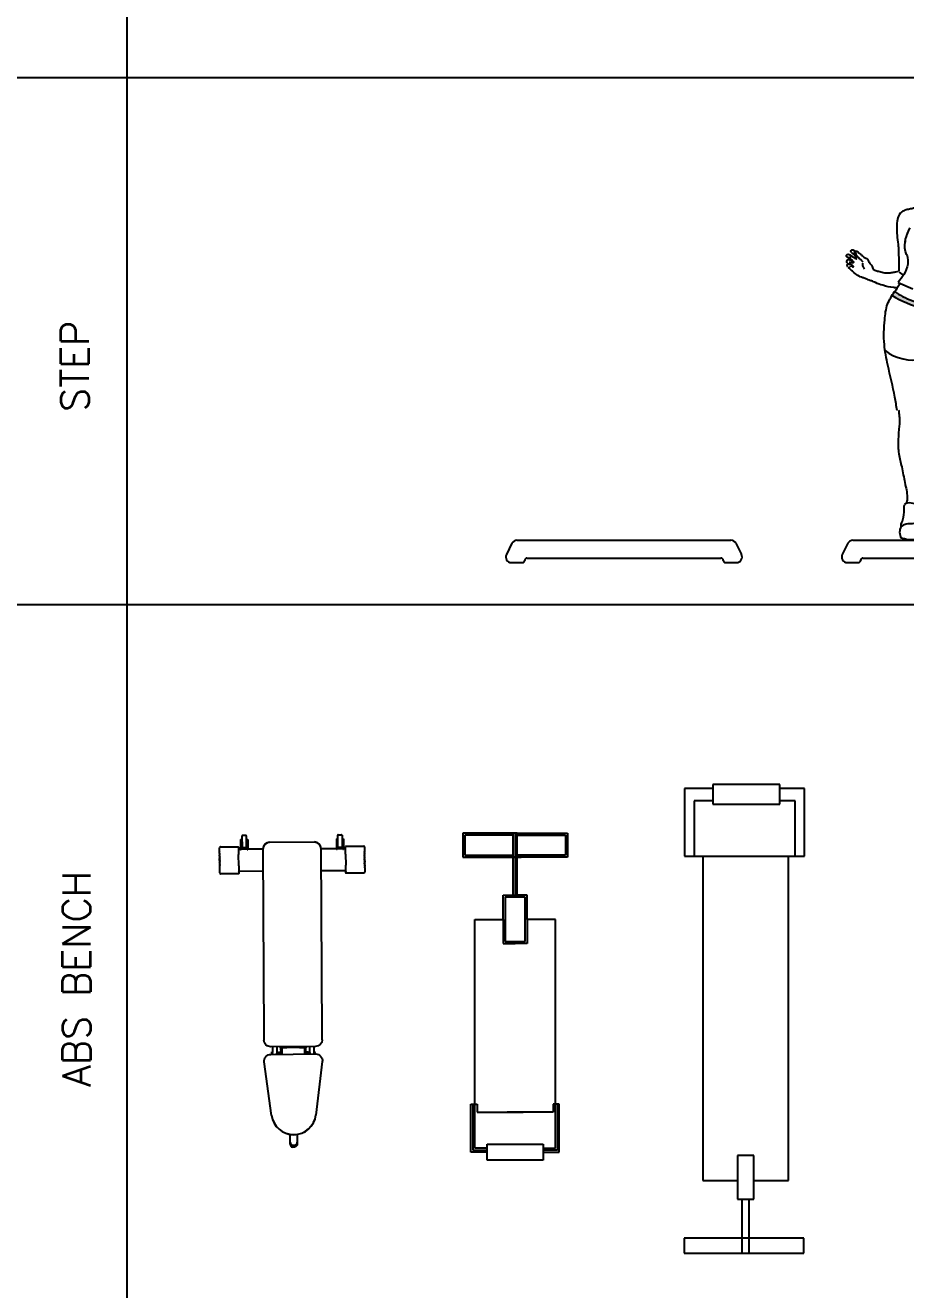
# Model space of a CAD drawing. Header units: millimetres. Extents: x 24547 to 62889, y 34568 to 56011.
# Drawn here: x 54806 to 58738, y 38679 to 44328 of the extents above; entities that cross this region are included whole.
import ezdxf

# ---------------------------------------------------------------- set-up
doc = ezdxf.new("R2010")
doc.units = ezdxf.units.MM
doc.layers.add('www.cad-blocks.net', color=7, linetype='Continuous')
doc.styles.get("Standard").update_dxf_attribs({"font": 'arial.ttf'})

# ---------------------------------------------------------------- blocks, each defined once
blk = doc.blocks.new('A$C5155332E')
at = {"linetype": 'Continuous'}
for p, q in [((17.6, 537.3), (17.6, 426.9)), ((320.8, 537.3), (17.6, 537.3)), ((320.8, 1.3), (320.8, 537.3)), ((2026.7, 533.3), (2026.7, 0)), ((2094.7, 533.3), (2026.7, 533.3)), ((2094.7, 0), (2094.7, 533.3)), ((73.3, 495), (73.3, 426.9)), ((320.8, 495), (73.3, 495)), ((320.8, 44.9), (320.8, 495)), ((1769.8, 465.2), (321.3, 465.2)), ((321.3, 457.2), (321.3, 75.2)), ((1769.8, 310.7), (1769.8, 465.2)), ((0, 426.9), (0, 128.1)), ((88.4, 426.9), (0, 426.9)), ((88.4, 128.1), (88.4, 426.9)), ((1657.2, 310.7), (1657.2, 237.2)), ((1852.9, 310.7), (1657.2, 310.7)), ((1852.9, 237.2), (1852.9, 310.7)), ((1853.6, 288.6), (2094.7, 288.6)), ((1657.2, 237.2), (1852.9, 237.2)), ((1769.8, 83.2), (1769.8, 237.2)), ((1853.6, 257.7), (2094.7, 257.7)), ((0, 128.1), (88.4, 128.1)), ((17.6, 128.1), (17.6, 1.3)), ((73.3, 128.1), (73.3, 44.9)), ((321.3, 83.2), (1769.8, 83.2)), ((17.6, 1.3), (320.8, 1.3)), ((73.3, 44.9), (320.8, 44.9)), ((2026.7, 0), (2094.7, 0))]:
    blk.add_line(p, q, dxfattribs=at)
blk = doc.blocks.new('A$C279333A0')
at = {"rotation": 270}
blk.add_blockref('A$C5155332E', (0, 2094.7), dxfattribs=at)
blk = doc.blocks.new('A$C34B87151')
at = {"ltscale": 0.02}
h = blk.add_hatch(color=256, dxfattribs=at)
edge = h.paths.add_edge_path()
edge.add_spline(control_points=[(1724.3, 1194), (1765.3, 1167.9), (1812.8, 1149.3), (1896.8, 1124.5), (1936.2, 1114.5), (1991.9, 1116.7), (2007.2, 1118.7), (2022, 1121.7)], knot_values=[0.018047, 0.018047, 0.018047, 0.018047, 13.649246, 13.649246, 24.334049, 24.334049, 28.444802, 28.444802, 28.444802, 28.444802], degree=3, periodic=0)
edge.add_spline(control_points=[(2022, 1121.7), (2021.3, 1128.4), (2020.5, 1135), (2019.6, 1141.7)], knot_values=[42.654547, 42.654547, 42.654547, 42.654547, 44.575384, 44.575384, 44.575384, 44.575384], degree=3, periodic=0)
edge.add_spline(control_points=[(2019.6, 1141.7), (2006.3, 1138.8), (1955.4, 1129.2), (1870.3, 1153.6), (1787.4, 1177.5), (1746.7, 1203.5), (1734.9, 1211)], knot_values=[0, 0, 0, 0, 3.878934, 14.824522, 24.592015, 28.607488, 28.607488, 28.607488, 28.607488], degree=3, periodic=0)
edge.add_spline(control_points=[(1734.9, 1211), (1731.3, 1205.4), (1727.7, 1199.7), (1724.3, 1194)], knot_values=[50.690906, 50.690906, 50.690906, 50.690906, 52.584536, 52.584536, 52.584536, 52.584536], degree=3, periodic=0)
blk.add_line((1752, 1251.1), (1817.5, 1223.6), dxfattribs=at)
for p, q in [((27.1, 86.2), (2.1, 36.2)), ((49.4, 100), (1004.7, 100)), ((1027.1, 86.2), (1052.1, 36.2)), ((1527.1, 86.2), (1502.1, 36.2)), ((1549.4, 100), (2504.7, 100)), ((24.4, 0), (74, 0)), ((94, 20), (960.2, 20)), ((980.2, 0), (1029.7, 0)), ((1524.4, 0), (1574, 0)), ((1594, 20), (2460.2, 20))]:
    blk.add_line(p, q)
for centre, radius, start, end in [((1820.8, 1115.9), 211.3, 232.7705, 281.3931), ((1808.2, 136.2), 50.1, 149.8822, 212.059)]:
    blk.add_arc(centre, radius, start, end, dxfattribs=at)
for centre, radius, start, end in [((49.4, 75), 25, 90, 153.4349), ((1004.7, 75), 25, 26.5651, 90), ((1549.4, 75), 25, 90, 153.4349), ((1549.4, 75), 25, 90, 153.4349), ((24.4, 25), 25, 153.4349, 270), ((74, 10), 10, 270, 0), ((94, 10), 10, 90, 180), ((960.2, 10), 10, 0, 90), ((980.2, 10), 10, 180, 270), ((1029.7, 25), 25, 270, 26.5651), ((1524.4, 25), 25, 153.4349, 270), ((1574, 10), 10, 270, 0), ((1594, 10), 10, 90, 180)]:
    blk.add_arc(centre, radius, start, end)
for points in [[(1891.5, 1657.3), (1889, 1637), (1883.9, 1615.9), (1879, 1607.3), (1868.7, 1600.7), (1849.1, 1593.4), (1831.2, 1586.2), (1817, 1582.1), (1797.3, 1578.2), (1777, 1572.3), (1761.1, 1560.5), (1745.3, 1500.6), (1746.5, 1462.1), (1751.2, 1422.4), (1753.2, 1392.1), (1754.4, 1329.7), (1754, 1302.5)], [(1545.9, 1343.6), (1550.6, 1339.4), (1553.2, 1341.7), (1548.3, 1348.5), (1538.5, 1356.5), (1527.4, 1363), (1521.5, 1368.1), (1521.3, 1373.5), (1528.7, 1378), (1535.9, 1374.8), (1544.3, 1369.4), (1554.7, 1363), (1562, 1358.4), (1565.9, 1357.6), (1562.4, 1364.3)], [(1538, 1371.4), (1538, 1368), (1535.7, 1362.3), (1531.8, 1361.9)], [(1541.1, 1387.4), (1541.1, 1394.3), (1545.4, 1397.1), (1551.1, 1397.6), (1557.2, 1393.6), (1563.3, 1386.5)], [(1541.1, 1387.4), (1547.7, 1381), (1556.2, 1382.1), (1557.5, 1388.9), (1556.3, 1392)], [(1550.5, 1380.8), (1553.5, 1376.8), (1558.4, 1370.6), (1562.4, 1364.3)], [(1564.9, 1393.2), (1562, 1387.9), (1569.1, 1368.7), (1579.1, 1358.5), (1589.4, 1348.7), (1593.6, 1343.7)], [(1567.3, 1392.9), (1575.7, 1383.7), (1583.1, 1378.2), (1593.4, 1369.5), (1603.9, 1361.9), (1611.6, 1359), (1617.9, 1350.3), (1625.8, 1336.3), (1632.4, 1328.7), (1635.5, 1322.6), (1638.2, 1314.2), (1642.6, 1309.5), (1647.4, 1306.1), (1664.4, 1301.5), (1684.9, 1296.3), (1705, 1294.4), (1725.3, 1296.3), (1741.9, 1299.2), (1752.7, 1301.5)], [(1526.4, 1336.3), (1522.9, 1341.4), (1524.5, 1350.3), (1526.8, 1353.8), (1535.7, 1352.8), (1544, 1350.3), (1544.6, 1344.5), (1537.6, 1340.4), (1532.5, 1341)], [(1526.1, 1321), (1524.5, 1328), (1527.7, 1334.4), (1536, 1334.7), (1544.3, 1330.5), (1543, 1325.1), (1534.1, 1322.6)], [(1748.1, 1227.1), (1731.6, 1228.4), (1683.2, 1239.2), (1650.1, 1250.9), (1633.2, 1258.3), (1617.6, 1263), (1607.4, 1268.5), (1593.4, 1272.9), (1571.7, 1283.1), (1550.3, 1299), (1539.8, 1308.6), (1528.7, 1318.4)], [(1546.8, 1326.4), (1550.3, 1324.2), (1549.7, 1320.7), (1545.2, 1323.9)], [(1592.4, 1338.4), (1592.7, 1327.6), (1601.1, 1312.7)], [(1756.1, 1299.4), (1761.6, 1294.4), (1773.7, 1285)], [(1853.3, 156.4), (1844.3, 169.3), (1813.5, 174), (1778.7, 168.9), (1768.2, 161.6)], [(1851.2, 114.7), (1840.6, 108), (1812.2, 101.9), (1783.7, 104.4), (1765.8, 109.6)]]:
    blk.add_spline(points, degree=3, dxfattribs=at)
for points, knots in [([(1791.6, 1371.8), (1788, 1377.5), (1785.4, 1383.6), (1779.7, 1409.1), (1781.2, 1428.2), (1786.8, 1454.9), (1789.9, 1463.8), (1804.9, 1495.7)], [0.10625687, 0.10625687, 0.10625687, 0.10625687, 0.12307971, 0.12307971, 0.17342337, 0.17342337, 0.19947271, 0.19947271, 0.19947271, 0.19947271]), ([(1791.6, 1371.8), (1794.3, 1358.8), (1795.7, 1346.5), (1791.9, 1317), (1785.9, 1301.5), (1768.8, 1275), (1760.4, 1263), (1752, 1251.1)], [6.538262, 6.538262, 6.538262, 6.538262, 10.535244, 10.535244, 15.802866, 15.802866, 19.971021, 19.971021, 19.971021, 19.971021]), ([(1761.4, 1247.1), (1757.1, 1240.9), (1748.6, 1228.7), (1740.1, 1216.4), (1736.1, 1210.2)], [19.762456, 19.762456, 19.762456, 19.762456, 21.936463, 24.035911, 24.035911, 24.035911, 24.035911]), ([(1746.7, 680.3), (1743.7, 699.8), (1733.4, 767.9), (1708.1, 864.6), (1685.4, 980), (1689, 1071.7), (1699, 1154.4), (1723.4, 1192.8), (1734.9, 1211)], [0.414807, 0.414807, 0.414807, 0.414807, 6.085264, 20.164765, 29.115668, 39.686654, 46.480695, 52.584536, 52.584536, 52.584536, 52.584536]), ([(1724.1, 1194.1), (1765.2, 1168), (1812.7, 1149.3), (1896.8, 1124.5), (1936.2, 1114.5), (1992.5, 1116.7), (2008.4, 1118.8), (2023.8, 1122.1)], [0, 0, 0, 0, 13.649246, 13.649246, 24.334049, 24.334049, 28.607488, 28.607488, 28.607488, 28.607488]), ([(1734.9, 1211), (1746.7, 1203.5), (1787.4, 1177.5), (1870.3, 1153.6), (1955.4, 1129.2), (2006.3, 1138.8), (2019.6, 1141.7)], [0, 0, 0, 0, 4.015474, 13.782967, 24.728554, 28.607488, 28.607488, 28.607488, 28.607488]), ([(1753.5, 680.8), (1754.2, 674.6), (1755.5, 662), (1758.6, 638.4), (1755.7, 600.9), (1750.7, 549), (1752, 487.3), (1769.2, 424.1), (1778.6, 369.9), (1788.6, 324.9), (1792.8, 297), (1791.8, 276.4), (1788.7, 267.8), (1787.9, 264.5)], [76.070609, 76.070609, 76.070609, 76.070609, 77.841861, 79.695477, 82.896298, 88.576664, 94.716546, 100.451918, 107.314623, 110.503108, 113.686652, 115.386834, 116.332677, 116.332677, 116.332677, 116.332677]), ([(1764.9, 161.3), (1764.8, 162.7), (1764.3, 173), (1777.8, 197.1), (1778, 228.7), (1778.9, 250.9), (1779.3, 257.8)], [0.03364263, 0.03364263, 0.03364263, 0.03364263, 0.03795892, 0.06535294, 0.11100511, 0.13183095, 0.13183095, 0.13183095, 0.13183095]), ([(1857.9, 263.9), (1852.7, 262), (1839.8, 258.6), (1816.1, 265.6), (1790.7, 269.2), (1781, 259.7), (1779.3, 257.8)], [1.386316, 1.386316, 1.386316, 1.386316, 3.013792, 5.430971, 8.811359, 9.563891, 9.563891, 9.563891, 9.563891])]:
    blk.add_open_spline(points, degree=3, knots=knots, dxfattribs=at)
blk.add_open_spline([(1782.6, 1441.9), (1782.4, 1438.3), (1782.4, 1434.7), (1782.4, 1431)], degree=3, dxfattribs=at)
blk = doc.blocks.new('A$C021C5DDC')
at = {"linetype": 'Continuous'}
for p, q in [((50.6, 563.7), (50.2, 643.9)), ((55.1, 647.6), (72.9, 647.7)), ((73.9, 647.4), (74.9, 647.4)), ((75.9, 647.7), (78.9, 647.7)), ((79.9, 647.5), (80.9, 647.5)), ((81.9, 647.7), (84.9, 647.7)), ((86.9, 647.5), (85.9, 647.5)), ((87.9, 647.7), (90.9, 647.8)), ((92.9, 647.5), (91.9, 647.5)), ((93.9, 647.8), (96.9, 647.8)), ((98.9, 647.6), (97.9, 647.6)), ((99.9, 647.8), (102.9, 647.8)), ((104.9, 647.6), (103.9, 647.6)), ((105.9, 647.8), (108.9, 647.8)), ((110.9, 647.6), (109.9, 647.6)), ((111.9, 647.9), (114.9, 647.9)), ((116.9, 647.7), (115.9, 647.7)), ((117.9, 647.9), (120.9, 647.9)), ((122.9, 647.7), (121.9, 647.7)), ((123.9, 647.9), (126.9, 647.9)), ((128.9, 647.7), (127.9, 647.7)), ((129.9, 648), (132.9, 648)), ((134.9, 647.8), (133.9, 647.8)), ((135.9, 648), (138.9, 648)), ((139.9, 647.8), (140.9, 647.8)), ((141.9, 648), (144.9, 648)), ((145.9, 647.8), (146.9, 647.8)), ((147.9, 648.1), (165.8, 648.2)), ((170.8, 644.6), (171.2, 564.3)), ((0.1, 530), (0, 545)), ((2, 547), (54, 547.3)), ((54.1, 528.3), (2.1, 528)), ((18, 550.6), (18, 553.6)), ((18, 553.6), (26.2, 553.6)), ((18, 550.6), (26.2, 550.6)), ((18.1, 521.6), (18.1, 524.6)), ((18.1, 524.6), (26.3, 524.6)), ((18.1, 521.6), (26.3, 521.6)), ((20.5, 550.3), (35.5, 550.4)), ((20.5, 547.1), (20.5, 550.3)), ((20.6, 524.9), (20.6, 528.1)), ((35.6, 525), (20.6, 524.9)), ((26.2, 553.6), (62.9, 553.8)), ((26.2, 550.6), (62.9, 550.8)), ((26.3, 524.6), (63, 524.8)), ((26.3, 521.6), (63, 521.8)), ((35.5, 550.4), (35.5, 547.2)), ((35.6, 528.2), (35.6, 525)), ((52.6, 562.7), (51.9, 562.7)), ((58.6, 562.7), (52.6, 562.7)), ((56, 545.3), (56.1, 530.3)), ((85.9, 562.8), (58.9, 562.7)), ((61, 553.8), (60.9, 562.7)), ((61.1, 524.8), (61, 550.8)), ((61.5, 453.6), (61.1, 521.8)), ((65.2, 553.8), (62.9, 553.8)), ((62.9, 550.8), (65.2, 550.8)), ((65.4, 524.8), (63, 524.8)), ((63, 521.8), (65.4, 521.8)), ((65.2, 553.8), (65.2, 550.8)), ((65.4, 524.8), (65.4, 521.8)), ((85.9, 562.8), (135.9, 563.1)), ((162.9, 563.3), (135.9, 563.1)), ((160.9, 563.3), (161.5, 454.1)), ((169.2, 563.3), (163.1, 563.3)), ((169.8, 563.3), (169.2, 563.3)), ((62.8, 453.6), (61.9, 453.6)), ((892.2, 458.1), (62.8, 453.6)), ((916.2, 458.2), (892.2, 458.1)), ((1008.8, 458.9), (1009.1, 458.9)), ((1012.9, 458.7), (1252, 430.1)), ((33.2, 223.4), (32.1, 423.4)), ((945.9, 428.4), (947, 228.4)), ((946, 421.4), (971.4, 421.5)), ((946.1, 401.4), (971.5, 401.5)), ((968.1, 423.5), (968.6, 424)), ((968.1, 423.5), (979.3, 423.6)), ((968.1, 421.5), (968.1, 423.5)), ((968.2, 399.5), (968.2, 401.5)), ((979.5, 399.6), (968.2, 399.5)), ((968.7, 399), (968.2, 399.5)), ((979.3, 424.1), (968.6, 424)), ((968.7, 399), (979.5, 399.1)), ((974.6, 426), (979.3, 426.1)), ((974.6, 424), (974.6, 426)), ((977.8, 394.8), (977.7, 399.1)), ((980.9, 228.7), (979.3, 428.7)), ((949.5, 387.6), (946.2, 387.6)), ((946.2, 387.1), (950, 387.2)), ((950, 385.8), (946.2, 385.7)), ((979.7, 384.8), (946.2, 384.6)), ((979.7, 380.8), (946.2, 380.6)), ((946.2, 379.6), (952, 379.7)), ((946.3, 356.6), (952.1, 356.7)), ((949.5, 387.6), (950, 387.2)), ((949.6, 385.7), (949.6, 384.6)), ((950, 387.2), (950, 385.8)), ((950, 380.7), (950, 379.7)), ((950.1, 356.7), (950.4, 300.7)), ((952, 379.7), (952.1, 356.7)), ((952, 378.7), (979.7, 378.8)), ((970.4, 388.8), (970.4, 394.8)), ((979.6, 394.8), (970.4, 394.8)), ((970.4, 388.8), (979.6, 388.8)), ((977.8, 387.8), (977.8, 388.8)), ((978.3, 387.3), (977.8, 387.8)), ((979.6, 387.8), (977.8, 387.8)), ((978.3, 387.3), (979.6, 387.3)), ((1338.9, 346.3), (1373.8, 346.5)), ((1374.2, 346.5), (1382.2, 346.5)), ((952.4, 300.7), (946.6, 300.6)), ((952.4, 300.7), (952.6, 277.7)), ((1339.1, 315.3), (1338.9, 315.3)), ((1374, 315.5), (1339.1, 315.3)), ((1382.3, 315.5), (1374.4, 315.5)), ((952.6, 277.7), (946.8, 277.6)), ((946.8, 276.6), (980.5, 276.8)), ((946.8, 272.6), (980.6, 272.8)), ((946.8, 271.5), (950.6, 271.6)), ((950.6, 270.2), (946.8, 270.1)), ((946.8, 269.6), (950.1, 269.7)), ((946.9, 255.6), (972.3, 255.8)), ((947, 235.6), (972.4, 235.8)), ((950.6, 270.2), (950.1, 269.7)), ((950.2, 272.7), (950.2, 271.6)), ((950.6, 277.7), (950.6, 276.7)), ((950.6, 271.6), (950.6, 270.2)), ((980.5, 278.8), (952.6, 278.7)), ((969, 257.8), (969.5, 258.3)), ((969, 255.8), (969, 257.8)), ((969, 257.8), (980.7, 257.8)), ((969.1, 233.8), (969.1, 235.8)), ((969.6, 233.3), (969.1, 233.8)), ((980.9, 233.8), (969.1, 233.8)), ((980.7, 258.3), (969.5, 258.3)), ((969.6, 233.3), (980.9, 233.3)), ((971.1, 262.8), (971.1, 268.8)), ((980.6, 268.8), (971.1, 268.8)), ((971.1, 262.8), (980.7, 262.8)), ((975.6, 231.3), (975.6, 233.3)), ((975.6, 231.3), (980.9, 231.3)), ((978.4, 269.8), (978.9, 270.3)), ((978.4, 268.8), (978.4, 269.8)), ((978.4, 269.8), (980.6, 269.8)), ((978.5, 258.3), (978.5, 262.8)), ((980.6, 270.3), (978.9, 270.3)), ((1253.6, 231.7), (1015, 199.2)), ((63.3, 125.8), (62.9, 193.6)), ((64.2, 193.6), (63.3, 193.6)), ((64.2, 193.6), (893.6, 198.1)), ((162.9, 194.1), (163.5, 85.4)), ((893.6, 198.1), (917.6, 198.2)), ((1011.1, 198.9), (1010.8, 198.9)), ((2.4, 102), (2.3, 117)), ((4.3, 119), (56.3, 119.3)), ((20.3, 122.6), (20.3, 125.6)), ((20.3, 125.6), (28.5, 125.6)), ((20.3, 122.6), (28.5, 122.6)), ((22.8, 122.3), (37.2, 122.4)), ((22.8, 119.1), (22.8, 122.3)), ((28.5, 125.6), (65.2, 125.8)), ((28.5, 122.6), (65.2, 122.8)), ((37.2, 122.4), (37.8, 122.4)), ((37.8, 122.4), (37.8, 119.2)), ((58.3, 117.3), (58.4, 102.3)), ((63.4, 96.8), (63.3, 122.8)), ((67.6, 125.8), (65.2, 125.8)), ((65.2, 122.8), (67.6, 122.8)), ((67.6, 125.8), (67.6, 122.8)), ((4.4, 100), (56.4, 100.3)), ((20.5, 93.6), (20.4, 96.6)), ((20.4, 96.6), (28.6, 96.6)), ((20.5, 93.6), (28.7, 93.6)), ((22.9, 96.9), (22.9, 100.1)), ((37.9, 97), (22.9, 96.9)), ((28.6, 96.6), (65.4, 96.8)), ((28.7, 93.6), (65.4, 93.8)), ((37.9, 100.2), (37.9, 97)), ((53.7, 3.6), (53.2, 83.8)), ((54.6, 84.9), (55.2, 84.9)), ((55.2, 84.9), (61.3, 84.9)), ((61.5, 84.9), (88.5, 85)), ((63.5, 84.9), (63.5, 93.8)), ((67.7, 96.8), (65.4, 96.8)), ((65.4, 93.8), (67.7, 93.8)), ((67.7, 96.8), (67.7, 93.8)), ((138.5, 85.3), (88.5, 85)), ((138.5, 85.3), (165.5, 85.5)), ((165.9, 85.5), (171.8, 85.5)), ((171.8, 85.5), (172.5, 85.5)), ((173.8, 84.5), (174.3, 4.2)), ((76.5, 0.1), (58.6, 0)), ((78.5, 0.3), (77.5, 0.3)), ((82.5, 0.1), (79.5, 0.1)), ((84.5, 0.4), (83.5, 0.4)), ((88.5, 0.2), (85.5, 0.1)), ((89.5, 0.4), (90.5, 0.4)), ((94.5, 0.2), (91.5, 0.2)), ((95.5, 0.4), (96.5, 0.4)), ((100.5, 0.2), (97.5, 0.2)), ((101.5, 0.5), (102.5, 0.5)), ((106.5, 0.3), (103.5, 0.2)), ((107.5, 0.5), (108.5, 0.5)), ((112.5, 0.3), (109.5, 0.3)), ((113.5, 0.5), (114.5, 0.5)), ((118.5, 0.3), (115.5, 0.3)), ((119.5, 0.6), (120.5, 0.6)), ((124.5, 0.4), (121.5, 0.3)), ((125.5, 0.6), (126.5, 0.6)), ((130.5, 0.4), (127.5, 0.4)), ((131.5, 0.6), (132.5, 0.6)), ((136.5, 0.4), (133.5, 0.4)), ((137.5, 0.7), (138.5, 0.7)), ((142.5, 0.5), (139.5, 0.4)), ((144.5, 0.7), (143.5, 0.7)), ((148.5, 0.5), (145.5, 0.5)), ((150.5, 0.7), (149.5, 0.7)), ((169.3, 0.6), (151.5, 0.5))]:
    blk.add_line(p, q, dxfattribs=at)
for points in [[(1009.1, 458.9), (1010.3, 458.9), (1012.9, 458.7)], [(971.4, 421.5), (974, 421.1), (976.2, 420.4), (978.7, 419.6), (979.4, 419.4)], [(1387.4, 331), (1387.3, 332.8), (1387, 334.5), (1386.6, 336.2), (1386, 337.9), (1385.2, 339.4), (1384.3, 340.8), (1383.3, 342.1), (1382.1, 343.3), (1380.8, 344.3), (1379.4, 345.1), (1378, 345.7), (1376.5, 346.2), (1375, 346.4), (1373.8, 346.5)], [(1387, 325.7), (1387.5, 327.4), (1387.7, 329.2), (1387.8, 330.9), (1387.7, 332.7), (1387.5, 334.4), (1387, 336.1), (1386.4, 337.8), (1385.7, 339.3), (1384.8, 340.7), (1383.7, 342.1), (1382.6, 343.2), (1381.3, 344.2), (1379.9, 345), (1378.5, 345.7), (1377, 346.1), (1375.5, 346.4), (1374, 346.5)], [(1381.2, 346.4), (1382.4, 346.5), (1384.4, 346.3), (1386.3, 345.8), (1388.1, 345), (1389.8, 344), (1391.4, 342.6), (1392.7, 341), (1393.9, 339.2), (1394.8, 337.3), (1395.5, 335.2), (1395.9, 333), (1396, 330.8), (1395.9, 328.6), (1395.4, 326.4), (1395.2, 325.8)], [(1374, 315.5), (1375.1, 315.5), (1376.7, 315.8), (1378.2, 316.2), (1379.6, 316.9), (1380.9, 317.7), (1382.2, 318.7), (1383.4, 319.9), (1384.4, 321.2), (1385.3, 322.6), (1386.1, 324.2), (1386.7, 325.8), (1387.1, 327.5), (1387.3, 329.3), (1387.4, 331)], [(972.3, 255.8), (974.9, 255.4), (977.1, 254.7), (979.6, 253.8), (980.7, 253.5)], [(980.9, 238.1), (980.1, 237.9), (977.9, 237.1), (975.8, 236.4), (974.2, 236), (972.8, 235.8), (972.4, 235.8)], [(1015, 199.2), (1012.5, 199), (1011.1, 198.9)]]:
    blk.add_lwpolyline(points, dxfattribs=at)
for centre, radius, start, end in [((53.1, 644.2), 2.97, 122.4399, 184.0616), ((55.2, 639.2), 8.38, 90.3795, 116.1814), ((74.3, 650.4), 3.11, 243.5573, 249.0154), ((74.4, 650.6), 3.29, 291.7624, 296.9153), ((80.3, 650.5), 3.11, 243.5573, 249.0154), ((80.5, 650.5), 3.18, 291.6728, 297.0049), ((86.3, 650.5), 3.11, 243.5546, 249.018), ((86.5, 650.6), 3.18, 291.674, 297.0049), ((92.3, 650.5), 3.11, 243.5531, 249.0183), ((92.5, 650.7), 3.24, 291.7177, 296.96), ((98.3, 650.6), 3.11, 243.5558, 249.0156), ((98.5, 650.7), 3.24, 291.7189, 296.96), ((104.3, 650.6), 3.11, 243.5546, 249.018), ((104.5, 650.7), 3.18, 291.674, 297.0049), ((110.3, 650.6), 3.11, 243.5531, 249.0183), ((110.5, 650.8), 3.24, 291.7177, 296.96), ((116.3, 650.7), 3.11, 243.5558, 249.0156), ((116.5, 650.8), 3.24, 291.7189, 296.96), ((122.3, 650.7), 3.11, 243.5546, 249.018), ((122.5, 650.8), 3.24, 291.7177, 296.96), ((128.3, 650.7), 3.11, 243.5558, 249.0156), ((128.5, 650.9), 3.24, 291.7189, 296.96), ((134.3, 650.8), 3.11, 243.5546, 249.018), ((134.5, 650.8), 3.18, 291.674, 297.0049), ((140.3, 650.8), 3.11, 243.5546, 249.018), ((140.5, 650.9), 3.24, 291.7177, 296.96), ((146.3, 650.8), 3.11, 243.5558, 249.0156), ((146.5, 650.9), 3.21, 291.6959, 296.9825), ((166, 640.6), 7.54, 62.9826, 91.7078), ((167.7, 644.8), 3.1, 357.9636, 56.7855), ((2, 545), 2, 90.3126, 180.3126), ((2.1, 530), 2, 180.3126, 270.3126), ((51.6, 563.7), 1, 180.3126, 270.3126), ((54, 545.3), 2, 0.3126, 90.3126), ((54.1, 530.3), 2, 270.3126, 0.3126), ((58.9, 563.7), 1, 180.3126, 270.3126), ((162.9, 564.3), 1, 270.3126, 0.3126), ((170.2, 564.3), 1, 270.3126, 0.3126), ((62.1, 423.6), 30, 90.3167, 180.3126), ((62.9, 423.6), 30, 90.3172, 180.3126), ((966.9, 433.5), 32.3, 278.2854, 292.9924), ((1239.3, 330.8), 100, 277.7695, 83.1737), ((1240.1, 330.8), 100, 277.7695, 83.1737), ((1373.7, 329.2), 13.8, 272.0049, 345.1634), ((1381.8, 329.4), 13.9, 272.6146, 345.1717), ((63.2, 223.6), 30, 180.3126, 270.3079), ((64, 223.6), 30, 180.3126, 270.3085), ((4.3, 117), 2, 90.3126, 180.3126), ((56.3, 117.3), 2, 0.3126, 90.3126), ((4.4, 102), 2, 180.3126, 270.3126), ((54.2, 83.9), 1, 90.3126, 180.3126), ((56.4, 102.3), 2, 270.3126, 0.3126), ((165.5, 84.5), 1, 0.3126, 90.3126), ((172.8, 84.5), 1, 0.3126, 90.3126), ((56.8, 3.4), 3.1, 177.9634, 236.7855), ((58.5, 7.5), 7.54, 242.9825, 271.7078), ((78, -2.8), 3.29, 111.7624, 116.9153), ((78.1, -2.7), 3.11, 63.5573, 69.0154), ((84, -2.8), 3.29, 111.7624, 116.9153), ((84.1, -2.6), 3.1, 63.5519, 69.0207), ((89.9, -2.7), 3.24, 111.7177, 116.96), ((90.1, -2.6), 3.11, 63.5531, 69.0183), ((95.9, -2.6), 3.18, 111.674, 117.0049), ((96.1, -2.6), 3.11, 63.5546, 69.018), ((101.9, -2.7), 3.24, 111.7189, 116.96), ((102.1, -2.5), 3.11, 63.5558, 69.0156), ((107.9, -2.6), 3.24, 111.7177, 116.96), ((108.1, -2.5), 3.11, 63.5531, 69.0183), ((113.9, -2.5), 3.18, 111.674, 117.0049), ((114.1, -2.5), 3.11, 63.5546, 69.018), ((119.9, -2.6), 3.24, 111.7189, 116.96), ((120.1, -2.4), 3.11, 63.5558, 69.0156), ((125.9, -2.5), 3.24, 111.7177, 116.96), ((126.1, -2.4), 3.11, 63.5546, 69.018), ((131.9, -2.5), 3.24, 111.7189, 116.96), ((132.1, -2.4), 3.11, 63.5558, 69.0156), ((137.9, -2.5), 3.24, 111.7177, 116.96), ((138.1, -2.3), 3.11, 63.5531, 69.0183), ((143.9, -2.4), 3.24, 111.7177, 116.96), ((144.1, -2.3), 3.11, 63.5546, 69.018), ((149.9, -2.4), 3.24, 111.7189, 116.96), ((150.1, -2.3), 3.11, 63.5539, 69.0182), ((169.2, 9), 8.38, 270.3794, 296.1815), ((171.3, 4), 2.97, 302.4402, 4.061)]:
    blk.add_arc(centre, radius, start, end, dxfattribs=at)
at = {"linetype": 'Continuous', "extrusion": (0, 0, -1)}
for centre, major_axis, ratio, start_param, end_param in [((73.9, 647.8), (1, 0.005), 0.36397, 1.570796, 2.388305), ((74.9, 647.8), (1, 0.005), 0.36397, 0.753287, 1.570796), ((79.9, 647.8), (1, 0.005), 0.36397, 1.570796, 2.388305), ((80.9, 647.8), (1, 0.005), 0.36397, 0.753287, 1.570796), ((85.9, 647.9), (1, 0.005), 0.36397, 1.570796, 2.388305), ((86.9, 647.9), (1, 0.005), 0.36397, 0.753287, 1.570796), ((91.9, 647.9), (1, 0.005), 0.36397, 1.570796, 2.388305), ((92.9, 647.9), (1, 0.005), 0.36397, 0.753287, 1.570796), ((97.9, 647.9), (1, 0.005), 0.36397, 1.570796, 2.388305), ((98.9, 647.9), (1, 0.005), 0.36397, 0.753287, 1.570796), ((103.9, 648), (1, 0.005), 0.36397, 1.570796, 2.388305), ((104.9, 648), (1, 0.005), 0.36397, 0.753287, 1.570796), ((109.9, 648), (1, 0.005), 0.36397, 1.570796, 2.388305), ((110.9, 648), (1, 0.005), 0.36397, 0.753287, 1.570796), ((115.9, 648), (1, 0.005), 0.36397, 1.570796, 2.388305), ((116.9, 648), (1, 0.005), 0.36397, 0.753287, 1.570796), ((121.9, 648), (1, 0.005), 0.36397, 1.570796, 2.388305), ((122.9, 648.1), (1, 0.005), 0.36397, 0.753287, 1.570796), ((127.9, 648.1), (1, 0.005), 0.36397, 1.570796, 2.388305), ((128.9, 648.1), (1, 0.005), 0.36397, 0.753287, 1.570796), ((133.9, 648.1), (1, 0.005), 0.36397, 1.570796, 2.388305), ((134.9, 648.1), (1, 0.005), 0.36397, 0.753287, 1.570796), ((139.9, 648.1), (1, 0.005), 0.36397, 1.570796, 2.388305), ((140.9, 648.2), (1, 0.005), 0.36397, 0.753287, 1.570796), ((145.9, 648.2), (1, 0.005), 0.36397, 1.570796, 2.388305), ((146.9, 648.2), (1, 0.005), 0.36397, 0.753287, 1.570796), ((916.3, 428.2), (-0.2, 30), 0.987049, 0, 1.570796), ((1009, 428.9), (-0.2, 30), 0.988983, 4.710979, 6.409038), ((917.4, 228.2), (-0.2, 30), 0.987049, 1.570796, 3.141593), ((1010.6, 228.9), (-0.2, 30), 0.988983, 3.012921, 4.710979), ((77.5, 0), (1, 0.005), 0.36397, 3.89488, 4.712389), ((78.5, 0), (1, 0.005), 0.36397, 4.712389, 5.529898), ((83.5, 0), (1, 0.005), 0.36397, 3.89488, 4.712389), ((84.5, 0), (1, 0.005), 0.36397, -1.570796, -0.753287), ((89.5, 0), (1, 0.005), 0.36397, 3.89488, 4.712389), ((90.5, 0), (1, 0.005), 0.36397, -1.570796, -0.753287), ((95.5, 0.1), (1, 0.005), 0.36397, 3.89488, 4.712389), ((96.5, 0.1), (1, 0.005), 0.36397, 4.712389, 5.529898), ((101.5, 0.1), (1, 0.005), 0.36397, 3.89488, 4.712389), ((102.5, 0.1), (1, 0.005), 0.36397, 4.712389, 5.529898), ((107.5, 0.1), (1, 0.005), 0.36397, 3.89488, 4.712389), ((108.5, 0.1), (1, 0.005), 0.36397, -1.570796, -0.753287), ((113.5, 0.2), (1, 0.005), 0.36397, 3.89488, 4.712389), ((114.5, 0.2), (1, 0.005), 0.36397, -1.570796, -0.753287), ((119.5, 0.2), (1, 0.005), 0.36397, 3.89488, 4.712389), ((120.5, 0.2), (1, 0.005), 0.36397, 4.712389, 5.529898), ((125.5, 0.2), (1, 0.005), 0.36397, 3.89488, 4.712389), ((126.5, 0.2), (1, 0.005), 0.36397, 4.712389, 5.529898), ((131.5, 0.3), (1, 0.005), 0.36397, 3.89488, 4.712389), ((132.5, 0.3), (1, 0.005), 0.36397, -1.570796, -0.753287), ((137.5, 0.3), (1, 0.005), 0.36397, 3.89488, 4.712389), ((138.5, 0.3), (1, 0.005), 0.36397, -1.570796, -0.753287), ((143.5, 0.3), (1, 0.005), 0.36397, 3.89488, 4.712389), ((144.5, 0.3), (1, 0.005), 0.36397, 4.712389, 5.529898), ((149.5, 0.4), (1, 0.005), 0.36397, 3.89488, 4.712389), ((150.5, 0.4), (1, 0.005), 0.36397, -1.570796, -0.753287)]:
    blk.add_ellipse(centre, major_axis=major_axis, ratio=ratio, start_param=start_param, end_param=end_param, dxfattribs=at)
blk = doc.blocks.new('A$C2ADE3D3B')
at = {"linetype": 'ByBlock'}
for p, q in [((0, 974.7), (0, 903)), ((149.5, 974.7), (0, 974.7)), ((6, 968.8), (6, 909)), ((149.5, 968.8), (6, 968.8)), ((161.5, 974.7), (149.5, 974.7)), ((149.5, 789.4), (149.5, 974.7)), ((155.5, 974.7), (155.5, 789.4)), ((161.5, 974.7), (311, 974.7)), ((161.5, 789.4), (161.5, 974.7)), ((161.5, 968.8), (305, 968.8)), ((305, 968.8), (305, 909)), ((311, 974.7), (311, 903)), ((6, 909), (149.5, 909)), ((305, 909), (161.5, 909)), ((0, 903), (173.4, 903)), ((311, 903), (137.5, 903)), ((119.6, 789.4), (155.5, 789.4)), ((185.4, 783.4), (125.6, 783.4)), ((191.4, 789.4), (155.5, 789.4))]:
    blk.add_line(p, q, dxfattribs=at)
for p, q in [((119.6, 717.6), (119.6, 789.4)), ((125.6, 783.4), (125.6, 651.8)), ((185.4, 651.8), (185.4, 783.4)), ((191.4, 717.6), (191.4, 789.4)), ((35.9, 35.9), (35.9, 717.6)), ((35.9, 717.6), (119.6, 717.6)), ((119.6, 717.6), (119.6, 645.8)), ((275.1, 717.6), (191.4, 717.6)), ((191.4, 717.6), (191.4, 645.8)), ((275.1, 35.9), (275.1, 717.6)), ((119.6, 645.8), (155.5, 645.8)), ((125.6, 651.8), (185.4, 651.8)), ((191.4, 645.8), (155.5, 645.8)), ((23.9, 23.9), (23.9, 167.4)), ((23.9, 167.4), (41.9, 167.4)), ((29.9, 167.4), (29.9, 29.9)), ((41.9, 167.4), (41.9, 143.5)), ((269.1, 167.4), (269.1, 143.5)), ((287, 167.4), (269.1, 167.4)), ((281.1, 167.4), (281.1, 29.9)), ((287, 23.9), (287, 167.4)), ((41.9, 143.5), (179.4, 143.5)), ((269.1, 143.5), (131.6, 143.5)), ((71.8, 47.8), (239.2, 47.8)), ((71.8, 0), (71.8, 47.8)), ((239.2, 47.8), (239.2, 0)), ((71.8, 23.9), (23.9, 23.9)), ((29.9, 29.9), (71.8, 29.9)), ((71.8, 35.9), (35.9, 35.9)), ((239.2, 35.9), (275.1, 35.9)), ((281.1, 29.9), (239.2, 29.9)), ((239.2, 23.9), (287, 23.9)), ((239.2, 0), (71.8, 0))]:
    blk.add_line(p, q)
blk = doc.blocks.new('FORMAT')
at = {"layer": 'www.cad-blocks.net', "color": 155, "true_color": 0x546d8e}
for p, q in [((55261.6, 44113), (55261.6, 46715)), ((28248.9, 44094.9), (62888.5, 44094.9)), ((55261.6, 41758.2), (55261.6, 44113)), ((55261.6, 38419.9), (55261.6, 41758.2)), ((28248.9, 41740), (62888.5, 41740))]:
    blk.add_line(p, q, dxfattribs=at)
at = {"layer": 'www.cad-blocks.net', "color": 155, "true_color": 0x546d8e, "char_height": 125, "attachment_point": 1, "rotation": 90}
for s, insert in [('{\\Fsimplex|c0;STEP}', (54964.7, 42600.6)), ('{\\Fsimplex|c0;ABS BENCH}', (54972.6, 39586))]:
    blk.add_mtext_dynamic_manual_height_columns(s, width=5331.342, gutter_width=12.5, heights=[0], dxfattribs=dict(at, insert=insert))

msp = doc.modelspace()

# ---------------------------------------------------------------- block references
for name, p in [('FORMAT', (0, 0)), ('A$C34B87151', (56952.3, 41927)), ('A$C279333A0', (57748.7, 38841.1))]:
    msp.add_blockref(name, p)
at = {"rotation": 270}
msp.add_blockref('A$C021C5DDC', (55673.7, 40711), dxfattribs=at)
at = {"xscale": 1.5, "yscale": 1.5, "zscale": 1.5}
msp.add_blockref('A$C2ADE3D3B', (56760.3, 39256.8), dxfattribs=at)

doc.saveas('drawing.dxf')
